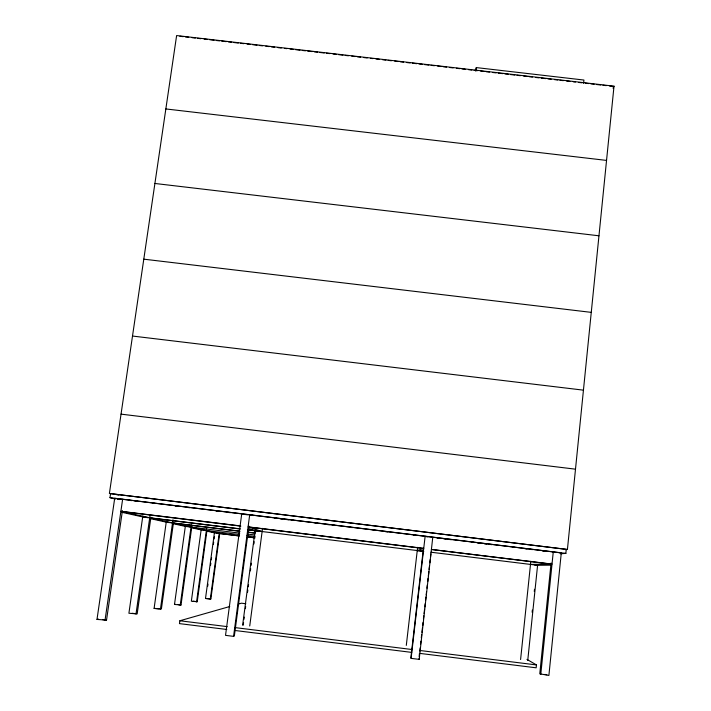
<?xml version="1.0" encoding="UTF-8"?>
<svg xmlns="http://www.w3.org/2000/svg" width="711" height="711" viewBox="0 0 711 711"><rect width="100%" height="100%" fill="white"/><g stroke="black" fill="none" stroke-linecap="round" stroke-linejoin="round"><path stroke-width="1.07" d="M122.425 510.64L106.526 620.116L96.989 619.423L114.693 498.34L561.281 552.936L548.892 675.45L539.773 673.824L551.078 563.014M560.33 553.771L565.867 553.389L566.267 549.345L110.578 493.656L109.992 497.656L115.342 499.086M567.422 549.452L614.011 86.173L176.621 35.55L109.396 493.478L567.422 549.452L565.218 549.647M532.13 612.233L532.352 610.047M534.272 591.454L534.503 589.268M527.749 660.43L537.667 564.507M526.949 659.39L536.458 664.927L536.156 667.807L419.463 653.347L419.152 656.626M540.769 674.446L553.256 551.958M520.594 659.532L530.833 561.21M583.58 83.356L583.927 80.041L476.299 67.589L475.597 70.833M475.917 70.896L476.299 67.589M423.534 547.506L410.86 657.844L411.109 658.368L419.197 659.373L432.75 537.436M411.109 658.368L425.125 536.29M419.783 651.107L420.165 647.801M420.539 644.486L420.921 641.18M421.294 637.865L421.676 634.559M421.925 632.346L422.432 627.937M422.681 625.724L423.054 622.418M423.436 619.103L423.809 615.797M424.067 613.593L424.565 609.176M424.822 606.963L425.196 603.657M425.578 600.342L425.951 597.036M426.2 594.831L426.582 591.516M426.955 588.201L427.338 584.895M427.711 581.58L428.093 578.274M428.342 576.07L428.849 571.653M429.097 569.44L429.48 566.134M429.853 562.819L430.235 559.513M430.484 557.308L430.857 553.993M406.301 645.384L417.624 547.346M242.638 625.12L255.187 529.908M243.215 625.156L243.571 622.596M244.006 619.299L244.291 617.104M245.384 608.687L245.677 606.492M247.552 592.227L247.846 590.032M248.281 586.744L248.566 584.549M250.379 570.897L250.672 568.702M251.107 565.396L251.392 563.201M253.916 543.933L254.209 541.738M255.453 532.397L255.738 530.202M249.739 626L262.537 528.362M241.722 513.866L225.529 635.358L233.572 636.363L234.354 635.963L248.903 526.122M233.572 636.363L249.685 514.844M214.509 532.13L205.506 598.458L210.323 599.053L219.299 532.717M210.323 599.053L210.865 598.938L219.797 532.93M201.151 529.731L191.348 601.195L197.231 601.71L206.954 530.504M196.583 601.844L206.652 528.166M207.71 586.246L208.003 584.051M210.545 565.352L210.847 563.148M211.291 559.85L211.594 557.646M213.38 544.448L213.682 542.244M214.127 538.947L214.429 536.752M191.872 526.327L181.012 604.999L174.497 604.448L185.455 525.465M180.23 605.159L191.321 524.931M229.751 606.527L179.856 620.765L179.456 623.618L226.8 629.475M166.347 521.359L154.1 608.394L160.437 609.176L172.969 519.75M173.502 522.434L161.388 608.98L160.437 609.176M150.901 517.359L137.17 613.895L128.904 613.255L142.804 516.15M135.988 614.135L150.163 514.604M105.006 620.419L122.621 499.309M612.998 88.155L614.011 86.173M417.002 550.634L423.738 548.368L248.086 526.86L262.119 531.544M238.247 604.101L241.429 603.195L245.828 603.737M96.989 619.423L98.553 619.121M154.1 608.394L159.282 608.723M174.497 604.448L175.297 604.297M205.506 598.458L210.865 598.938M560.179 553.016L561.281 552.936M530.495 564.418L552.02 564.072L431.381 549.452L550.972 564.09M551.478 565.147L537.587 565.289L430.884 552.216M179.901 36.279L183.207 36.661M185.411 36.919L188.717 37.301M192.023 37.683L195.329 38.065M197.534 38.323L200.84 38.705M204.146 39.087L207.452 39.469M209.647 39.718L214.055 40.234M216.26 40.491L219.566 40.874M221.77 41.122L226.178 41.638M228.382 41.887L231.688 42.269M233.892 42.527L238.301 43.033M240.496 43.291L243.802 43.673M247.108 44.055L250.414 44.438M252.618 44.695L257.026 45.202M259.231 45.46L262.537 45.842M265.843 46.224L269.14 46.606M271.344 46.864L274.65 47.246M277.957 47.628L281.263 48.01M284.569 48.392L286.773 48.65M290.079 49.032L293.385 49.415M295.589 49.672L299.989 50.179M302.193 50.437L305.499 50.819M307.703 51.068L312.111 51.583M314.315 51.841L317.621 52.223M319.826 52.472L324.234 52.987M326.438 53.236L329.735 53.618M333.041 54L336.347 54.383M338.552 54.64L342.96 55.156M345.164 55.405L348.47 55.787M351.776 56.169L355.082 56.551M357.286 56.809L360.584 57.191M363.89 57.573L367.196 57.955M370.502 58.338L372.706 58.595M376.012 58.977L379.319 59.36M382.625 59.742L385.931 60.124M388.135 60.382L391.432 60.764M394.738 61.146L398.044 61.528M400.249 61.786L403.555 62.168M406.861 62.55L410.167 62.932M412.371 63.19L416.779 63.697M418.975 63.954L422.281 64.337M424.485 64.585L428.893 65.101M431.097 65.35L434.403 65.732M437.709 66.123L441.016 66.505M443.22 66.754L446.526 67.136M449.823 67.518L453.129 67.901M456.435 68.283L459.741 68.674M461.946 68.923L465.252 69.305M468.558 69.687L471.864 70.069M474.068 70.327L477.374 70.709M480.672 71.091L483.978 71.473M486.182 71.731L489.488 72.113M492.794 72.495L496.1 72.877M498.304 73.135L502.713 73.642M504.917 73.9L508.214 74.282M510.418 74.539L514.826 75.046M517.03 75.304L520.336 75.686M523.643 76.068L526.949 76.45M529.153 76.699L532.459 77.09M535.765 77.472L539.062 77.855M541.267 78.103L545.675 78.619M547.879 78.868L551.185 79.25M554.491 79.632L557.797 80.023M560.001 80.272L563.308 80.654M566.614 81.036L569.911 81.418M573.217 81.801L575.421 82.058M578.727 82.44L582.033 82.823M585.34 83.205L588.646 83.587M590.85 83.845L594.156 84.227M596.36 84.485L600.759 84.991M602.964 85.249L606.27 85.631M609.576 86.013L612.882 86.395M165.85 108.943L606.545 160.41M154.909 183.474L598.964 235.794M143.791 259.168L591.268 312.369M132.513 336.045L583.438 390.152M121.048 414.14L575.492 469.171M116.711 494.767L118.684 495.007M109.992 497.656L565.867 553.389M129.5 500.366L131.695 500.633M134.983 501.033L137.179 501.299M152.527 503.175L154.722 503.45M175.555 505.992L177.75 506.259M187.615 507.467L189.81 507.734M216.126 510.951L218.321 511.218M228.195 512.427L230.382 512.693M245.411 514.533L247.392 514.773M251.454 515.271L253.649 515.537M274.49 518.088L276.686 518.355M279.983 518.763L282.178 519.03M286.56 519.563L288.755 519.83M292.052 520.239L294.238 520.505M315.089 523.056L317.284 523.323M327.158 524.531L329.353 524.798M332.641 525.198L334.837 525.465M350.194 527.349L352.389 527.615M373.239 530.166L375.426 530.433M385.3 531.641L387.495 531.908M413.829 535.125L416.024 535.392M425.791 536.592L427.782 536.832M437.132 537.978L439.327 538.245M443.708 538.778L445.904 539.045M449.183 539.453L451.378 539.72M472.202 542.262L474.388 542.529M477.676 542.928L479.872 543.204M484.253 543.737L486.448 544.004M489.737 544.404L491.923 544.67M512.747 547.221L514.942 547.488M524.798 548.696L526.993 548.963M530.282 549.363L532.477 549.63M542.333 550.838L544.528 551.105M122.283 511.609L240.86 526.122L240.122 525.891L120.879 511.289L219.717 533.543L239.554 535.978M248.779 527.091L423.418 548.474M239.714 528.806L142.698 516.924L121.732 512.267M247.401 529.748L423.312 551.292M143.835 517.173L147.817 517.661M150.812 518.026L240.362 528.993M248.006 529.935L260.048 531.304M417.197 550.554L423.792 551.354M534.716 565.049L536.992 565.218M239.474 531.117L166.241 522.15L150.234 518.595M248.255 532.192L254.84 533.001M167.147 522.354L169.236 522.603M173.404 523.118L240.051 531.286M247.704 532.219L255.347 533.152M239.767 533.134L185.331 526.389L173.564 523.776M247.41 534.068L255.053 535.001M239.331 534.574L201.124 529.891L191.455 527.749M247.028 535.516L255.16 536.574M238.807 535.836L214.411 532.841L207.025 531.206M247.526 536.903L255.151 537.836M247.277 536.921L253.889 537.738M193.054 601.195L197.231 601.71M178.15 604.643L181.012 604.999M132.13 613.273L135.152 613.646M179.856 620.765L227.182 626.622M234.888 627.582L412.087 649.525M419.792 650.476L536.458 664.927M234.506 630.435L411.758 652.396M102.535 619.619L106.526 620.116M544.813 674.446L546.83 674.695M117.173 499.006L119.252 499.575M248.983 528.726L255.649 530.868M418.903 658.839L419.197 659.373"/></g></svg>
